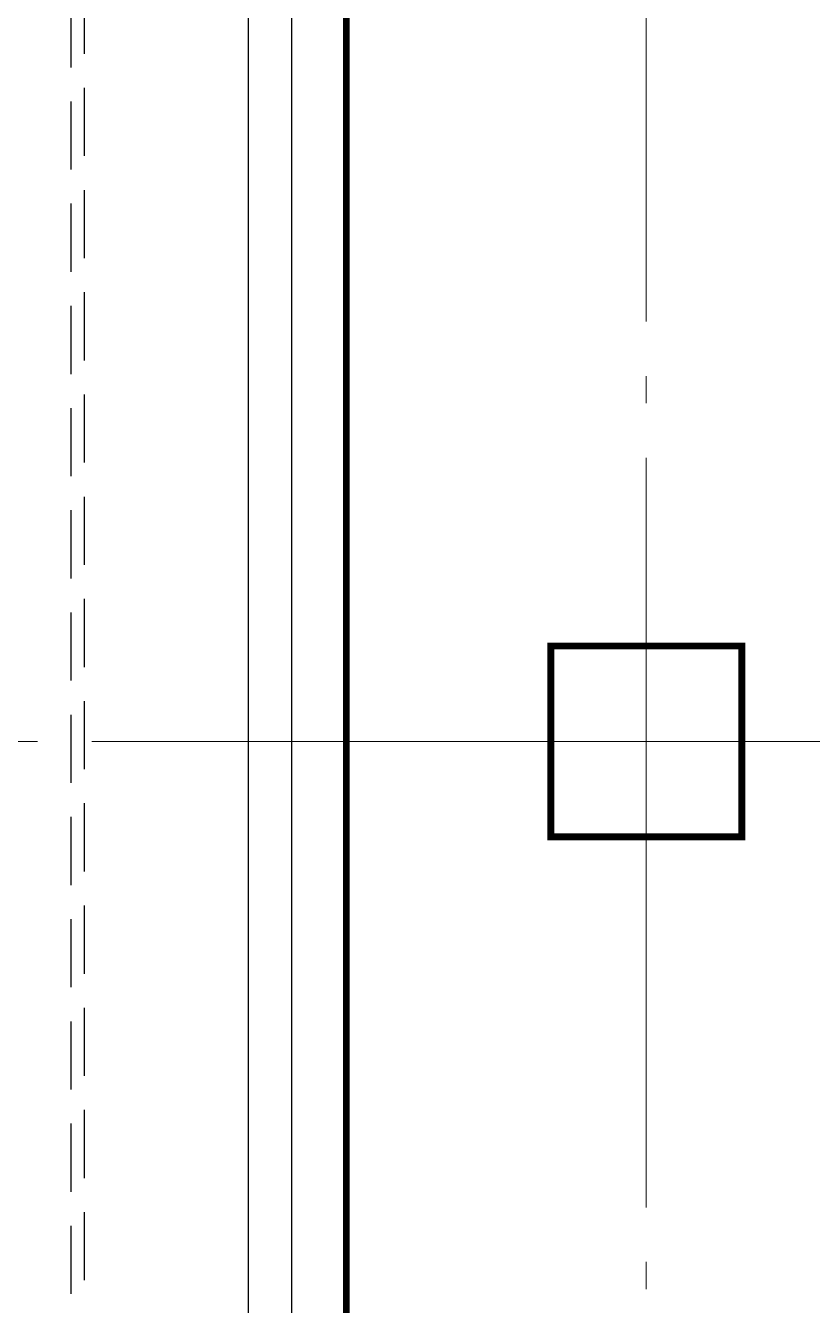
# Model space of a CAD drawing. Header units: metres. Extents: x -22.5 to 67.5, y 0 to 64.7.
# Drawn here: x -15.789 to -12.904, y 36.056 to 40.751 of the extents above; entities that cross this region are included whole.
import ezdxf

# ---------------------------------------------------------------- set-up
doc = ezdxf.new("R2010")
doc.units = ezdxf.units.M
doc.linetypes.add('EJES630', pattern=[6.300000000000001, 5.5, -0.4, 0, -0.4])
doc.linetypes.add('XREF PB NEURO-ONCOLOGIA$0$DASHED2', pattern=[0.375, 0.25, -0.125])
doc.layers.add('EJES', color=11, linetype='EJES630', lineweight=0)
for name, color, linetype in [('XREF PB NEURO-ONCOLOGIA$0$COLUMNAS', 6, 'Continuous'), ('XREF PB NEURO-ONCOLOGIA$0$CYCLOTRON', 6, 'Continuous'), ('XREF PB NEURO-ONCOLOGIA$0$LAMINA MULTIPERFORADA', 9, 'Continuous'), ('XREF PB NEURO-ONCOLOGIA$0$NOVIDESA', 11, 'Continuous')]:
    doc.layers.add(name, color=color, linetype=linetype)

# ---------------------------------------------------------------- blocks, each defined once
blk = doc.blocks.new('XREF PB NEURO-ONCOLOGIA')
at = {"layer": 'XREF PB NEURO-ONCOLOGIA$0$COLUMNAS', "const_width": 0.025, "elevation": -6.543611824071341e-09}
blk.add_lwpolyline([(4.301213438448549, 59.12632003593941), (4.301213438448549, 58.4263200359394), (5.001213438448548, 58.4263200359394), (5.001213438448548, 59.12632003593941)], close=True, dxfattribs=at)
at = {"layer": 'XREF PB NEURO-ONCOLOGIA$0$CYCLOTRON', "color": 1, "const_width": 0.025, "elevation": -6.543611824071341e-09}
blk.add_lwpolyline([(13.78607522562138, 51.27616689670282), (0.0516728565942195, 51.27616689670218), (0.05167285659453213, 59.87616689656535), (13.78607522562329, 59.87616689656599)], dxfattribs=at)
at = {"layer": 'XREF PB NEURO-ONCOLOGIA$0$LAMINA MULTIPERFORADA', "linetype": 'XREF PB NEURO-ONCOLOGIA$0$DASHED2', "elevation": -3.788107519756481e-07}
for points in [[(-0.7508242374840473, 60.88608470939827), (17.01418018468141, 60.88608470896921), (17.01417997481855, 26.9263646272361), (22.31169424106977, 26.92616439084459), (22.3116988989912, -3.053832481780307), (-0.7508242374840471, -3.053832481815493)], [(-0.7008242374841211, 60.83608470939708), (16.9641801846814, 60.83608470897041), (16.96417997481854, 26.87636766333067), (22.26169424106986, 26.87616742693916), (22.26169889899112, -3.003832481780415), (-0.70082423748405, -3.003832481815416)]]:
    blk.add_lwpolyline(points, close=True, dxfattribs=at)
at = {"layer": 'XREF PB NEURO-ONCOLOGIA$0$NOVIDESA'}
for points, elevation in [([(16.36158167120561, 26.22627733507247), (16.36157053442027, 60.23608217011759), (-0.3082159513753737, 60.2360847089704), (-0.3082203588421492, 32.37616689710002)], -1.515239290790451e-07), ([(-0.1483050609343906, 32.37616689710002), (-0.148300653467615, 60.07616938670713), (16.20165523651251, 60.07616689656536), (16.2016578787443, 26.06617845948854)], -3.678821225123885e-07)]:
    blk.add_lwpolyline(points, dxfattribs=dict(at, elevation=elevation))

msp = doc.modelspace()

# ---------------------------------------------------------------- block references
at = {"rotation": 90}
msp.add_blockref('XREF PB NEURO-ONCOLOGIA', (45.26344102828477, 33.47338033105496), dxfattribs=at)

# ---------------------------------------------------------------- next in the draw order: linework, layer by layer
at = {"layer": 'EJES', "ltscale": 0.5}
for p, q in [((-13.5128830235697, 33.165164148744, -1.515239290738384e-07), (-13.51287900765472, 58.55005450466745)), ((-14.61272556565116, 33.16516432274019, -1.515239290738376e-07), (-14.6127258682813, 58.20242258840971, 0.001420550201253521)), ((-6.295891581653905, 38.12459365817291), (-18.42823062458047, 38.12459376826914))]:
    msp.add_line(p, q, dxfattribs=at)

doc.saveas('drawing.dxf')
